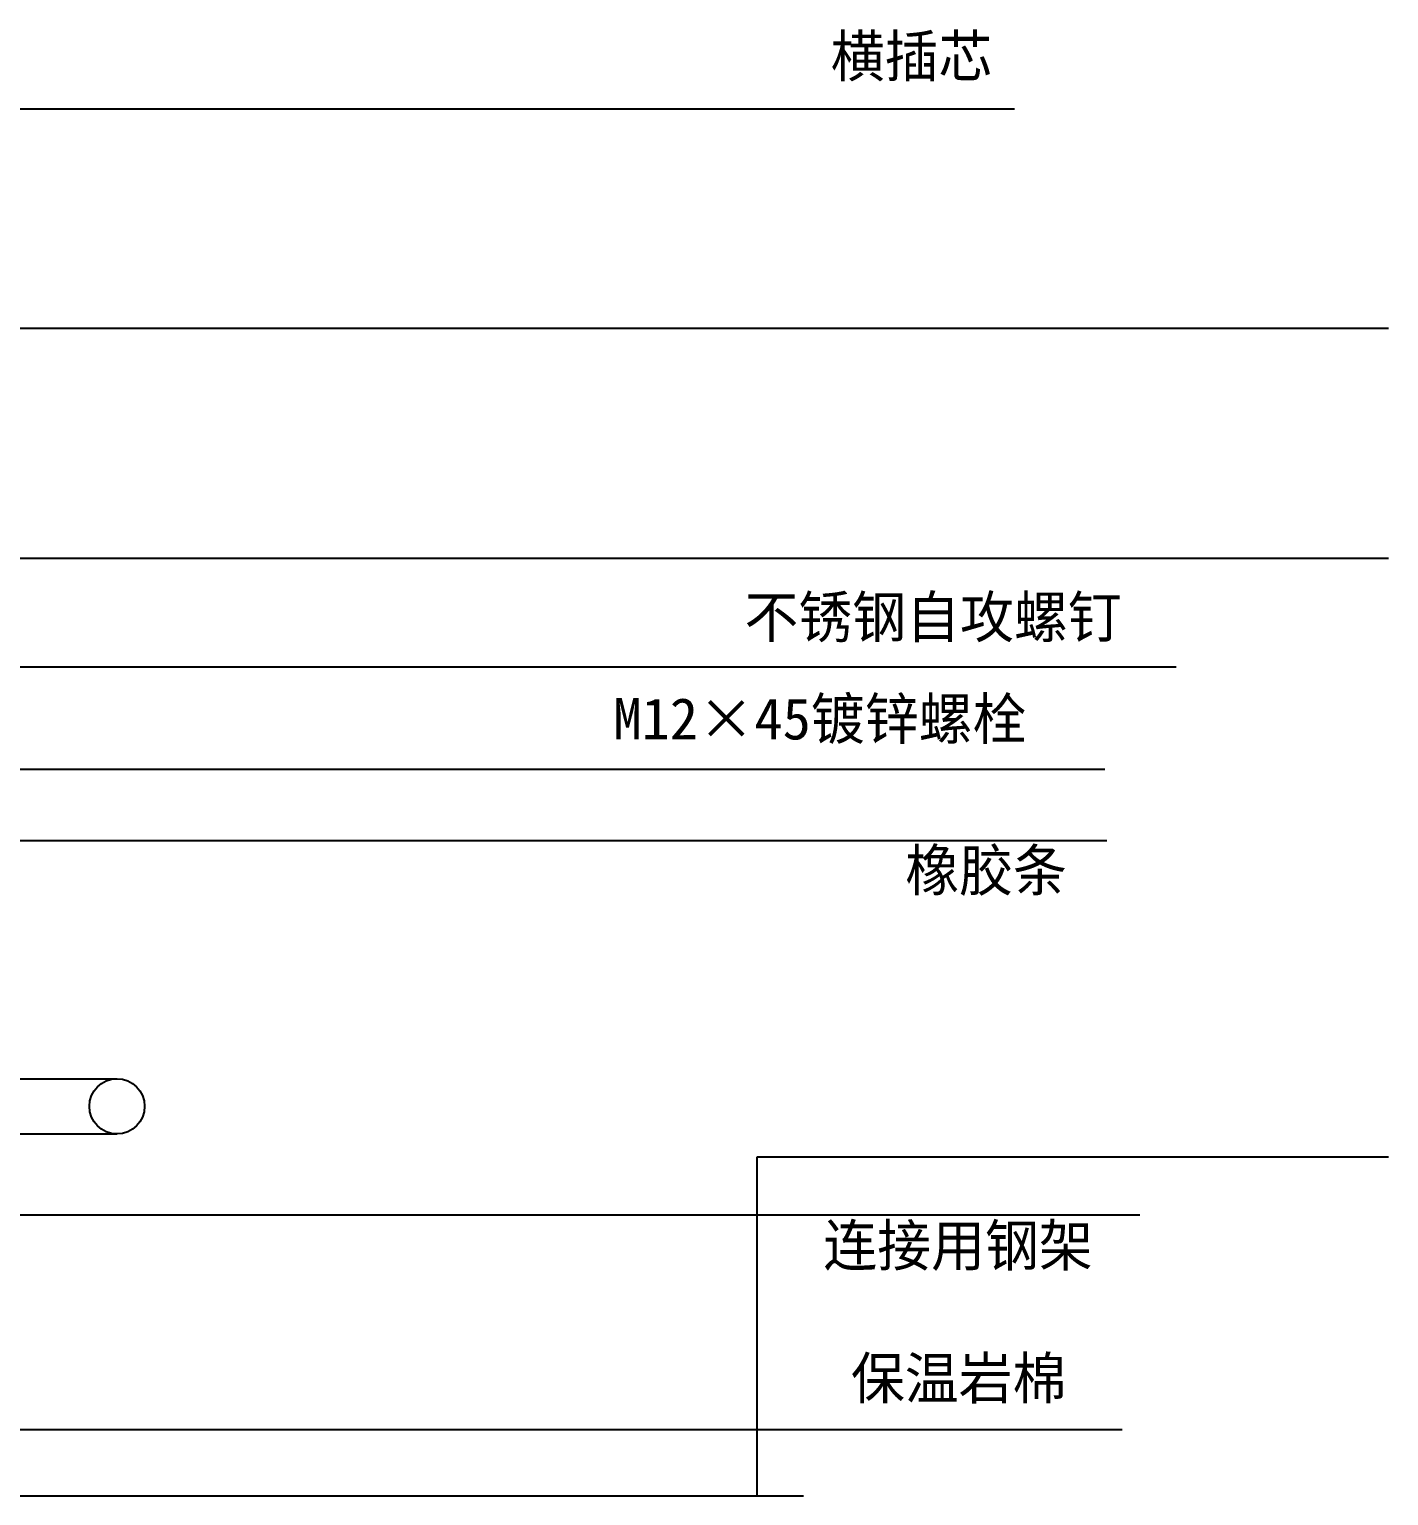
# Model space of a CAD drawing. Header units: metres. Extents: x 4581 to 5421, y 2124 to 3222.
# Drawn here: x 5125.8 to 5420.9, y 2752.7 to 3071.2 of the extents above; entities that cross this region are included whole.
import ezdxf

# ---------------------------------------------------------------- set-up
doc = ezdxf.new("R2010")
doc.units = ezdxf.units.M
doc.layers.add('1', color=1, linetype='Continuous')
doc.layers.add('10', color=1, linetype='Continuous')

msp = doc.modelspace()

# ---------------------------------------------------------------- linework, layer by layer
at = {"layer": '1'}
for p, q in [((5020.89, 3006.35), (5420.91, 3006.35)), ((5008.97, 2956.35), (5420.91, 2956.35)), ((5018.87, 2843.3), (5144.8, 2843.3)), ((5018.87, 2831.3), (5144.8, 2831.3)), ((5283.76, 2752.73), (5283.76, 2826.35)), ((5283.76, 2826.35), (5420.91, 2826.35))]:
    msp.add_line(p, q, dxfattribs=at)
msp.add_circle((5144.8, 2837.3), 6, dxfattribs=at)
at = {"layer": '10'}
for p, q in [((4926.29, 3053.98), (5339.68, 3053.98)), ((4934.94, 2932.75), (5374.79, 2932.75)), ((4902.59, 2910.56), (5359.29, 2910.56)), ((4865.23, 2895.03), (5359.73, 2895.03)), ((4988.35, 2813.7), (5366.9, 2813.7)), ((4837.85, 2767.08), (5363.07, 2767.08)), ((4640.12, 2752.73), (5293.87, 2752.73))]:
    msp.add_line(p, q, dxfattribs=at)

# ---------------------------------------------------------------- texts
at = {"layer": '10', "char_height": 9, "attachment_point": 1}
for s, insert in [('横插芯', (5299.77, 3069.91)), ('不锈钢自攻螺钉', (5281.04, 2948.09)), ('M12×45镀锌螺栓', (5252.59, 2925.99)), ('橡胶条', (5315.94, 2893.07)), ('连接用钢架', (5298.16, 2811.6)), ('保温岩棉', (5304.15, 2782.75))]:
    msp.add_mtext(s, dxfattribs=dict(at, insert=insert))

doc.saveas('drawing.dxf')
